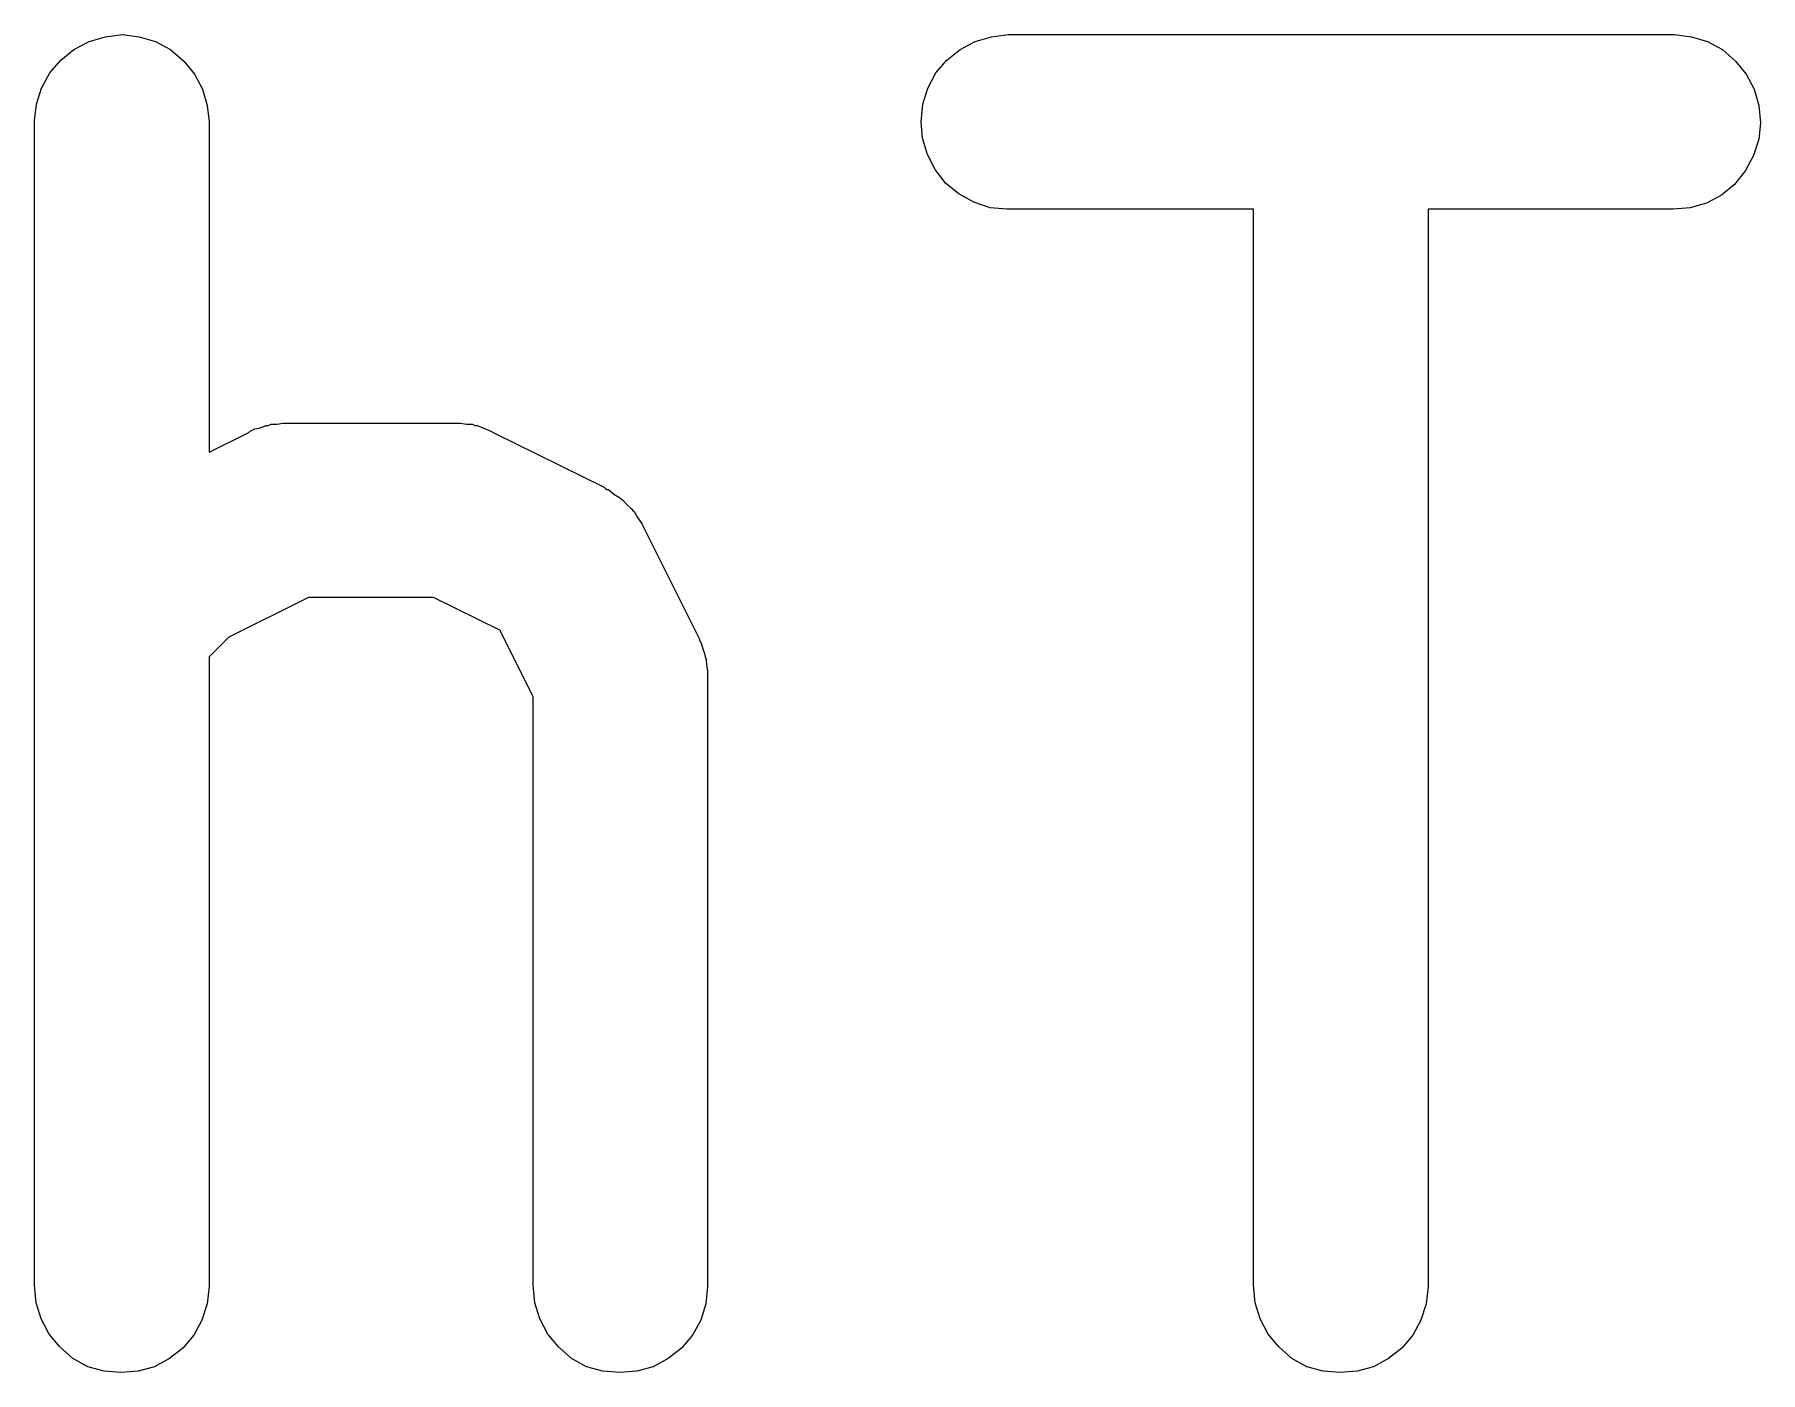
# Model space of a CAD drawing. Extents: x 18 to 40, y -182 to -6.
# Drawn here: x 34.849 to 36.333, y -138.289 to -137.139 of the extents above; entities that cross this region are included whole.
import ezdxf

# ---------------------------------------------------------------- set-up
doc = ezdxf.new("R2010")
doc.units = 0
doc.layers.add('BLACK', color=7, linetype='CONTINUOUS')

msp = doc.modelspace()

# ---------------------------------------------------------------- linework, layer by layer
at = {"layer": 'BLACK', "linetype": 'CONTINUOUS'}
for p, q in [((34.8832, -137.152), (34.8962, -137.145)), ((34.8962, -137.145), (34.9102, -137.141)), ((34.9102, -137.141), (34.9248, -137.139)), ((34.9248, -137.139), (34.9393, -137.141)), ((34.9393, -137.141), (34.9533, -137.145)), ((34.9533, -137.145), (34.9662, -137.152)), ((35.6447, -137.152), (35.6576, -137.145)), ((35.6576, -137.145), (35.6716, -137.141)), ((35.6716, -137.141), (35.6862, -137.139)), ((35.6862, -137.139), (36.2576, -137.139)), ((36.2576, -137.139), (36.2586, -137.139)), ((36.2586, -137.139), (36.2732, -137.141)), ((36.2732, -137.141), (36.2871, -137.145)), ((36.2871, -137.145), (36.3, -137.152)), ((34.8718, -137.161), (34.8832, -137.152)), ((34.9662, -137.152), (34.9775, -137.162)), ((35.6333, -137.161), (35.6447, -137.152)), ((36.3, -137.152), (36.3112, -137.162)), ((34.8553, -137.185), (34.8624, -137.172)), ((34.8624, -137.172), (34.8718, -137.161)), ((34.9775, -137.162), (34.9867, -137.173)), ((34.9867, -137.173), (34.9936, -137.186)), ((35.617, -137.185), (35.624, -137.172)), ((35.624, -137.172), (35.6333, -137.161)), ((36.3112, -137.162), (36.3204, -137.173)), ((36.3204, -137.173), (36.3271, -137.186)), ((34.8509, -137.199), (34.8553, -137.185)), ((34.9936, -137.186), (34.9978, -137.2)), ((35.6127, -137.199), (35.617, -137.185)), ((36.3271, -137.186), (36.3313, -137.2)), ((34.8493, -137.213), (34.8509, -137.199)), ((34.9978, -137.2), (34.9993, -137.214)), ((35.6112, -137.214), (35.6127, -137.199)), ((36.3313, -137.2), (36.3326, -137.215)), ((34.8493, -137.214), (34.8493, -137.213)), ((34.8493, -138.214), (34.8493, -137.214)), ((34.9993, -137.214), (34.9993, -137.498)), ((35.6125, -137.228), (35.6112, -137.214)), ((36.3326, -137.215), (36.3311, -137.229)), ((35.6166, -137.242), (35.6125, -137.228)), ((36.3311, -137.229), (36.3267, -137.243)), ((35.6234, -137.255), (35.6166, -137.242)), ((36.3267, -137.243), (36.3198, -137.256)), ((35.6326, -137.267), (35.6234, -137.255)), ((36.3198, -137.256), (36.3104, -137.268)), ((35.6438, -137.276), (35.6326, -137.267)), ((35.6566, -137.283), (35.6438, -137.276)), ((36.2991, -137.277), (36.2862, -137.284)), ((36.3104, -137.268), (36.2991, -137.277)), ((35.6706, -137.288), (35.6566, -137.283)), ((35.6851, -137.289), (35.6706, -137.288)), ((35.6862, -137.289), (35.6851, -137.289)), ((35.8969, -137.289), (35.6862, -137.289)), ((35.8969, -138.214), (35.8969, -137.289)), ((36.2576, -137.289), (36.0469, -137.289)), ((36.0469, -137.289), (36.0469, -138.214)), ((36.2722, -137.288), (36.2576, -137.289)), ((36.2862, -137.284), (36.2722, -137.288)), ((34.9993, -137.498), (35.0336, -137.481)), ((35.0336, -137.481), (35.0345, -137.48)), ((35.0345, -137.48), (35.0366, -137.479)), ((35.0366, -137.479), (35.0385, -137.478)), ((35.0385, -137.478), (35.0435, -137.477)), ((35.0435, -137.477), (35.0483, -137.475)), ((35.0483, -137.475), (35.0504, -137.475)), ((35.0504, -137.475), (35.0526, -137.474)), ((35.0526, -137.474), (35.0577, -137.474)), ((35.0577, -137.474), (35.0627, -137.473)), ((35.0627, -137.473), (35.0649, -137.473)), ((35.0649, -137.473), (35.0671, -137.473)), ((35.0671, -137.473), (35.21, -137.473)), ((35.21, -137.473), (35.211, -137.473)), ((35.211, -137.473), (35.2132, -137.473)), ((35.2132, -137.473), (35.2154, -137.473)), ((35.2154, -137.473), (35.2205, -137.474)), ((35.2205, -137.474), (35.2256, -137.474)), ((35.2256, -137.474), (35.2277, -137.475)), ((35.2277, -137.475), (35.2298, -137.475)), ((35.2298, -137.475), (35.2346, -137.477)), ((35.2346, -137.477), (35.2395, -137.479)), ((35.2395, -137.479), (35.2415, -137.48)), ((35.2415, -137.48), (35.2435, -137.481)), ((35.2435, -137.481), (35.3388, -137.528)), ((35.3388, -137.528), (35.3397, -137.529)), ((35.3397, -137.529), (35.3411, -137.53)), ((35.3411, -137.53), (35.3425, -137.53)), ((35.3425, -137.53), (35.3472, -137.534)), ((35.3472, -137.534), (35.352, -137.537)), ((35.352, -137.537), (35.3531, -137.538)), ((35.3531, -137.538), (35.3545, -137.539)), ((35.3545, -137.539), (35.3584, -137.543)), ((35.3584, -137.543), (35.3625, -137.547)), ((35.3625, -137.547), (35.3634, -137.548)), ((35.3634, -137.548), (35.3645, -137.549)), ((35.3645, -137.549), (35.3675, -137.554)), ((35.3675, -137.554), (35.3708, -137.559)), ((35.3708, -137.559), (35.3714, -137.56)), ((35.3714, -137.56), (35.3723, -137.562)), ((35.3723, -137.562), (35.4199, -137.657)), ((35.0848, -137.623), (35.0163, -137.657)), ((35.1923, -137.623), (35.0848, -137.623)), ((35.2493, -137.651), (35.1923, -137.623)), ((35.0163, -137.657), (34.9993, -137.674)), ((35.2778, -137.708), (35.2493, -137.651)), ((35.4199, -137.657), (35.4204, -137.658)), ((35.4204, -137.658), (35.4211, -137.66)), ((35.4211, -137.66), (35.4222, -137.662)), ((35.4222, -137.662), (35.4237, -137.667)), ((34.9993, -137.674), (34.9993, -138.214)), ((35.4237, -137.667), (35.4254, -137.672)), ((35.4254, -137.672), (35.4258, -137.674)), ((35.4258, -137.674), (35.4264, -137.676)), ((35.4264, -137.676), (35.4269, -137.681)), ((35.4269, -137.681), (35.4277, -137.686)), ((35.4277, -137.686), (35.4276, -137.688)), ((35.4276, -137.688), (35.4278, -137.691)), ((35.4278, -137.691), (35.4278, -138.214)), ((35.2778, -138.214), (35.2778, -137.708)), ((34.8507, -138.229), (34.8493, -138.214)), ((34.9993, -138.215), (34.9976, -138.23)), ((34.9993, -138.214), (34.9993, -138.215)), ((35.2793, -138.229), (35.2778, -138.214)), ((35.4278, -138.215), (35.4262, -138.23)), ((35.4278, -138.214), (35.4278, -138.215)), ((35.8983, -138.229), (35.8969, -138.214)), ((36.0469, -138.215), (36.0452, -138.23)), ((36.0469, -138.214), (36.0469, -138.215)), ((34.8549, -138.243), (34.8507, -138.229)), ((34.8618, -138.256), (34.8549, -138.243)), ((34.9976, -138.23), (34.9932, -138.244)), ((35.2835, -138.243), (35.2793, -138.229)), ((35.2904, -138.256), (35.2835, -138.243)), ((35.4262, -138.23), (35.4218, -138.244)), ((35.9025, -138.243), (35.8983, -138.229)), ((35.9094, -138.256), (35.9025, -138.243)), ((36.0452, -138.23), (36.0408, -138.244)), ((34.871, -138.267), (34.8618, -138.256)), ((34.9861, -138.257), (34.9767, -138.268)), ((34.9932, -138.244), (34.9861, -138.257)), ((35.2996, -138.267), (35.2904, -138.256)), ((35.4147, -138.257), (35.4053, -138.268)), ((35.4218, -138.244), (35.4147, -138.257)), ((35.9187, -138.267), (35.9094, -138.256)), ((36.0338, -138.257), (36.0244, -138.268)), ((36.0408, -138.244), (36.0338, -138.257)), ((34.8823, -138.277), (34.871, -138.267)), ((34.9767, -138.268), (34.9653, -138.277)), ((35.3109, -138.277), (35.2996, -138.267)), ((35.4053, -138.268), (35.3939, -138.277)), ((35.9299, -138.277), (35.9187, -138.267)), ((36.0244, -138.268), (36.0129, -138.277)), ((34.8952, -138.284), (34.8823, -138.277)), ((34.9092, -138.288), (34.8952, -138.284)), ((34.9237, -138.289), (34.9092, -138.288)), ((34.9383, -138.288), (34.9237, -138.289)), ((34.9524, -138.284), (34.9383, -138.288)), ((34.9653, -138.277), (34.9524, -138.284)), ((35.3238, -138.284), (35.3109, -138.277)), ((35.3378, -138.288), (35.3238, -138.284)), ((35.3523, -138.289), (35.3378, -138.288)), ((35.3669, -138.288), (35.3523, -138.289)), ((35.3809, -138.284), (35.3669, -138.288)), ((35.3939, -138.277), (35.3809, -138.284)), ((35.9428, -138.284), (35.9299, -138.277)), ((35.9568, -138.288), (35.9428, -138.284)), ((35.9714, -138.289), (35.9568, -138.288)), ((35.9859, -138.288), (35.9714, -138.289)), ((36, -138.284), (35.9859, -138.288)), ((36.0129, -138.277), (36, -138.284))]:
    msp.add_line(p, q, dxfattribs=at)

doc.saveas('drawing.dxf')
